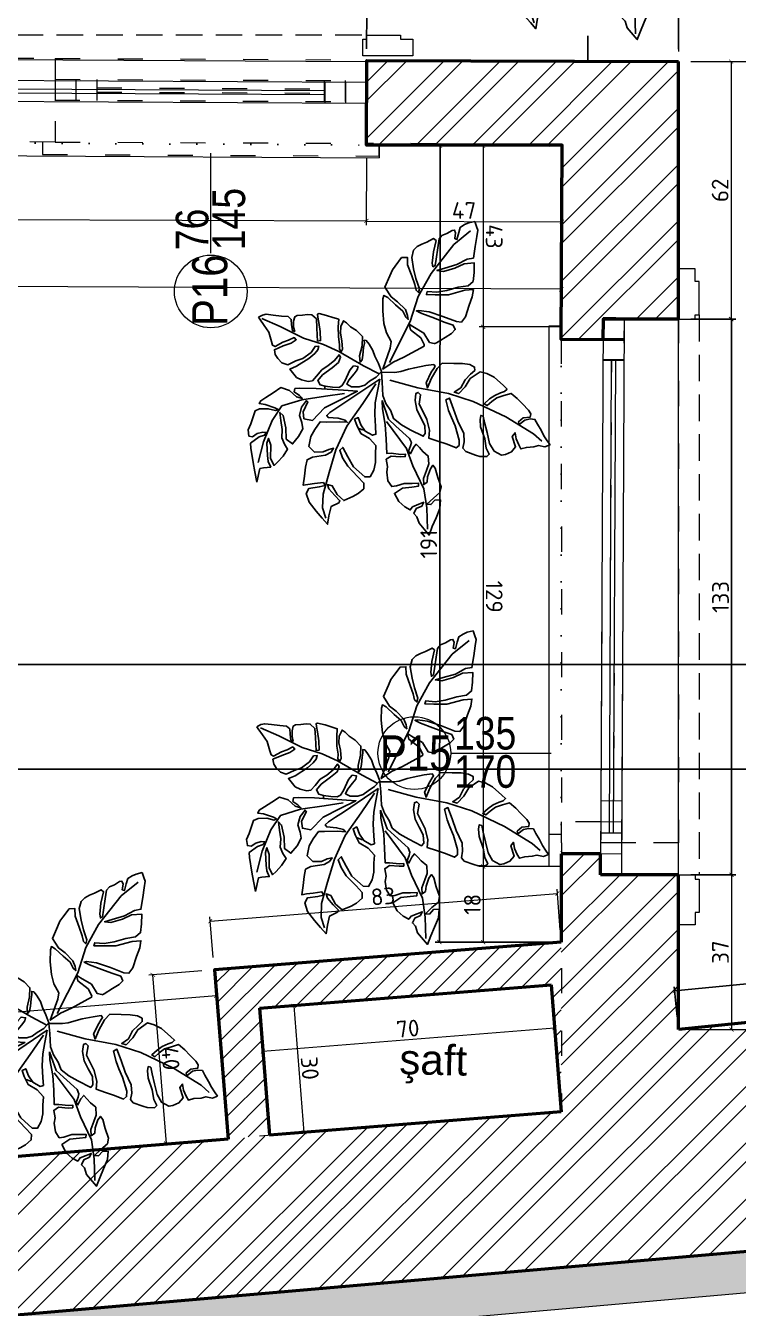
# Model space of a CAD drawing. Header units: inches. Extents: x -3731 to -279, y 59992 to 62726.
# Drawn here: x -2069.1 to -1898.5, y 60556.9 to 60863.8 of the extents above; entities that cross this region are included whole.
import ezdxf

# ---------------------------------------------------------------- set-up
doc = ezdxf.new("R2010")
doc.units = ezdxf.units.IN
for name, pattern in [('ACAD_ISO03W100', [30, 12, -18]), ('DOT', [6.35, 0, -6.35]), ('HIDDEN', [9.525, 6.35, -3.175])]:
    doc.linetypes.add(name, pattern=pattern)
for name, color, linetype, lineweight in [('A-DUVAR 0.50', 40, 'Continuous', 50), ('A-YAZI 0.09', 41, 'Continuous', 9), ('Auto-Olcu', 33, 'Continuous', 15), ('Auto-Silik', 251, 'Continuous', 5), ('Auto-Silik_Cizgiler', 47, 'Continuous', 9), ('Auto-SilikCizgiler', 251, 'Continuous', 9), ('Auto-Tefris', 32, 'Continuous', 9), ('BACAHATCH', 8, 'Continuous', 13), ('IZLER', 62, 'DOT', 25), ('PEN', 151, 'Continuous', 20), ('PENYAZILARI', 84, 'Continuous', 20)]:
    doc.layers.add(name, color=color, linetype=linetype, lineweight=lineweight)
doc.layers.add('S2000-025 Antet', color=7, linetype='Continuous')
doc.layers.add('yesil', color=7, linetype='Continuous', true_color=0x6e7e3e)
doc.styles.add('1-20', font='isocpeur.ttf', dxfattribs={"height": 4})
doc.styles.get("Standard").update_dxf_attribs({"font": 'arial.ttf'})
doc.styles.add('STYLE1', font='technic_.ttf')
doc.dimstyles.new('ölçü 1_20', dxfattribs={"dimtxt": 4, "dimasz": 1, "dimexe": 1, "dimexo": 3, "dimtad": 1, "dimdec": 0, "dimtxsty": '1-20', "dimblk": 'ARCHTICK', "dimcen": 1.5, "dimclrd": 256, "dimclre": 256, "dimclrt": 256, "dimadec": 0, "dimazin": 0, "dimtfac": 1, "dimtdec": 0, "dimtmove": 0, "dimatfit": 3, "dimldrblk": 'ARCHTICK', "dimfxl": 1, "dimlwd": -1, "dimlwe": -1, "dimarcsym": 0})

# ---------------------------------------------------------------- blocks, each defined once
blk = doc.blocks.new('_ARCHTICK')
at = {"color": 0, "linetype": 'ByBlock', "const_width": 0.15}
blk.add_lwpolyline([(-0.5, -0.5), (0.5, 0.5)], dxfattribs=at)
blk = doc.blocks.new('*D91')
at = {"layer": 'Auto-Olcu', "ltscale": 5, "transparency": 16777216}
for p, q in [((-1943.09, 60631.26), (-1942.43, 60622.98)), ((-2012.87, 60625.68), (-2012.21, 60617.4)), ((-2012.29, 60618.39), (-1942.51, 60623.97))]:
    blk.add_line(p, q, dxfattribs=at)
at = {"layer": 'DEFPOINTS', "color": 0, "ltscale": 5, "transparency": 16777216}
for p in [(-1943.33, 60634.25), (-2013.11, 60628.67), (-1942.51, 60623.97)]:
    blk.add_point(p, dxfattribs=at)
at = {"layer": 'Auto-Olcu', "ltscale": 5, "transparency": 16777216}
for p, rotation in [((-1942.51, 60623.97), 4.573148337465376), ((-2012.29, 60618.39), 184.5731483374654)]:
    blk.add_blockref('_ARCHTICK', p, dxfattribs=dict(at, rotation=rotation))
at = {"layer": 'Auto-Olcu', "ltscale": 5, "transparency": 16777216, "insert": (-1977.61, 60623.8), "char_height": 4, "attachment_point": 5, "rotation": 4.5731, "style": '1-20'}
blk.add_mtext('70', dxfattribs=at)
blk = doc.blocks.new('*D92')
at = {"layer": 'Auto-Olcu', "ltscale": 5, "transparency": 16777216}
for p, q in [((-2010.12, 60628.85), (-2003.89, 60629.35)), ((-2004.89, 60629.27), (-2002.46, 60598.96)), ((-2007.69, 60598.54), (-2001.47, 60599.04))]:
    blk.add_line(p, q, dxfattribs=at)
at = {"layer": 'DEFPOINTS', "color": 0, "ltscale": 5, "transparency": 16777216}
for p in [(-2013.11, 60628.61), (-2010.68, 60598.3), (-2002.46, 60598.96)]:
    blk.add_point(p, dxfattribs=at)
at = {"layer": 'Auto-Olcu', "ltscale": 5, "transparency": 16777216}
for p, rotation in [((-2004.89, 60629.27), 94.57314833743936), ((-2002.46, 60598.96), 274.5731483374394)]:
    blk.add_blockref('_ARCHTICK', p, dxfattribs=dict(at, rotation=rotation))
at = {"layer": 'Auto-Olcu', "ltscale": 5, "transparency": 16777216, "insert": (-2001.06, 60614.32), "char_height": 4, "attachment_point": 5, "rotation": 274.5731, "style": '1-20'}
blk.add_mtext('30', dxfattribs=at)
blk = doc.blocks.new('*D105')
at = {"layer": 'Auto-Olcu', "ltscale": 5, "transparency": 16777216}
for p, q in [((-1943.91, 60791.73), (-1960.58, 60791.72)), ((-1959.58, 60791.72), (-1959.56, 60662.59)), ((-1943.88, 60662.6), (-1960.56, 60662.59))]:
    blk.add_line(p, q, dxfattribs=at)
at = {"layer": 'DEFPOINTS', "color": 0, "ltscale": 5, "transparency": 16777216}
for p in [(-1940.91, 60791.73), (-1959.56, 60662.59), (-1940.88, 60662.6)]:
    blk.add_point(p, dxfattribs=at)
at = {"layer": 'Auto-Olcu', "ltscale": 5, "transparency": 16777216}
for p, rotation in [((-1959.58, 60791.72), 90.01061213547183), ((-1959.56, 60662.59), 270.0106121354718)]:
    blk.add_blockref('_ARCHTICK', p, dxfattribs=dict(at, rotation=rotation))
at = {"layer": 'Auto-Olcu', "ltscale": 5, "transparency": 16777216, "insert": (-1956.94, 60727.16), "char_height": 4, "attachment_point": 5, "rotation": 270.0106, "style": '1-20'}
blk.add_mtext('129', dxfattribs=at)
blk = doc.blocks.new('*D113')
at = {"layer": 'Auto-Olcu', "ltscale": 5, "transparency": 16777216}
for p, q in [((-2271.31, 60611.4), (-2023.46, 60631.73)), ((-2020.88, 60600.33), (-2023.54, 60632.73)), ((-2268.73, 60580), (-2271.39, 60612.4))]:
    blk.add_line(p, q, dxfattribs=at)
at = {"layer": 'DEFPOINTS', "color": 0, "ltscale": 5, "transparency": 16777216}
for p in [(-2023.46, 60631.73), (-2020.64, 60597.34), (-2268.49, 60577.01)]:
    blk.add_point(p, dxfattribs=at)
at = {"layer": 'Auto-Olcu', "ltscale": 5, "transparency": 16777216}
for p, rotation in [((-2023.46, 60631.73), 4.689339984174437), ((-2271.31, 60611.4), 184.6893399841744)]:
    blk.add_blockref('_ARCHTICK', p, dxfattribs=dict(at, rotation=rotation))
at = {"layer": 'Auto-Olcu', "ltscale": 5, "transparency": 16777216, "insert": (-2147.6, 60624.18), "char_height": 4, "attachment_point": 5, "rotation": 4.6893, "style": '1-20'}
blk.add_mtext('249', dxfattribs=at)
blk = doc.blocks.new('*D118')
at = {"layer": 'Auto-Olcu', "ltscale": 5, "transparency": 16777216}
for p, q in [((-2234.5, 60833.09), (-2234.56, 60816.95)), ((-1987.5, 60832.23), (-1987.56, 60816.08)), ((-2234.55, 60817.95), (-1987.55, 60817.08))]:
    blk.add_line(p, q, dxfattribs=at)
at = {"layer": 'DEFPOINTS', "color": 0, "ltscale": 5, "transparency": 16777216}
for p in [(-2234.49, 60836.09), (-1987.49, 60835.23), (-1987.55, 60817.08)]:
    blk.add_point(p, dxfattribs=at)
at = {"layer": 'Auto-Olcu', "ltscale": 5, "transparency": 16777216}
for p, rotation in [((-2234.55, 60817.95), 179.7986622993263), ((-1987.55, 60817.08), 359.7986622993263)]:
    blk.add_blockref('_ARCHTICK', p, dxfattribs=dict(at, rotation=rotation))
at = {"layer": 'Auto-Olcu', "ltscale": 5, "transparency": 16777216, "insert": (-2111.04, 60820.14), "char_height": 4, "attachment_point": 5, "rotation": 359.7987, "style": '1-20'}
blk.add_mtext('247', dxfattribs=at)
blk = doc.blocks.new('*D119')
at = {"layer": 'Auto-Olcu', "ltscale": 5, "transparency": 16777216}
for p, q in [((-1987.5, 60832.23), (-1987.58, 60816.06)), ((-1940.71, 60832.01), (-1940.78, 60815.85)), ((-1987.57, 60817.06), (-1940.78, 60816.85))]:
    blk.add_line(p, q, dxfattribs=at)
at = {"layer": 'DEFPOINTS', "color": 0, "ltscale": 5, "transparency": 16777216}
for p in [(-1987.49, 60835.23), (-1940.7, 60835.01), (-1940.78, 60816.85)]:
    blk.add_point(p, dxfattribs=at)
at = {"layer": 'Auto-Olcu', "ltscale": 5, "transparency": 16777216}
for p, rotation in [((-1987.57, 60817.06), 179.7386663703696), ((-1940.78, 60816.85), 359.7386663703696)]:
    blk.add_blockref('_ARCHTICK', p, dxfattribs=dict(at, rotation=rotation))
at = {"layer": 'Auto-Olcu', "ltscale": 5, "transparency": 16777216, "insert": (-1964.16, 60819.58), "char_height": 4, "attachment_point": 5, "rotation": 359.7387, "style": '1-20'}
blk.add_mtext('47', dxfattribs=at)
blk = doc.blocks.new('*D120')
at = {"layer": 'Auto-Olcu', "ltscale": 5, "transparency": 16777216}
for p, q in [((-2268.51, 60833.73), (-2268.67, 60801.44)), ((-1940.71, 60832.01), (-1940.88, 60799.72)), ((-1940.88, 60800.72), (-2268.67, 60802.44))]:
    blk.add_line(p, q, dxfattribs=at)
at = {"layer": 'DEFPOINTS', "color": 0, "ltscale": 5, "transparency": 16777216}
for p in [(-2268.49, 60836.73), (-1940.7, 60835.01), (-2268.67, 60802.44)]:
    blk.add_point(p, dxfattribs=at)
at = {"layer": 'Auto-Olcu', "ltscale": 5, "transparency": 16777216}
for p, rotation in [((-2268.67, 60802.44), 179.6992426088686), ((-1940.88, 60800.72), 359.6992426088686)]:
    blk.add_blockref('_ARCHTICK', p, dxfattribs=dict(at, rotation=rotation))
at = {"layer": 'Auto-Olcu', "ltscale": 5, "transparency": 16777216, "insert": (-2104.76, 60804.2), "char_height": 4, "attachment_point": 5, "rotation": 359.6992, "style": '1-20'}
blk.add_mtext('328', dxfattribs=at)
blk = doc.blocks.new('*D121')
at = {"layer": 'Auto-Olcu', "ltscale": 5, "transparency": 16777216}
for p, q in [((-1943.7, 60835.01), (-1960.59, 60835.01)), ((-1959.59, 60835.01), (-1959.58, 60791.72)), ((-1943.69, 60791.73), (-1960.58, 60791.72))]:
    blk.add_line(p, q, dxfattribs=at)
at = {"layer": 'DEFPOINTS', "color": 0, "ltscale": 5, "transparency": 16777216}
for p in [(-1940.7, 60835.01), (-1959.58, 60791.72), (-1940.69, 60791.73)]:
    blk.add_point(p, dxfattribs=at)
at = {"layer": 'Auto-Olcu', "ltscale": 5, "transparency": 16777216}
for p, rotation in [((-1959.59, 60835.01), 90.01061213861709), ((-1959.58, 60791.72), 270.0106121386171)]:
    blk.add_blockref('_ARCHTICK', p, dxfattribs=dict(at, rotation=rotation))
at = {"layer": 'Auto-Olcu', "ltscale": 5, "transparency": 16777216, "insert": (-1956.96, 60813.37), "char_height": 4, "attachment_point": 5, "rotation": 270.0106, "style": '1-20'}
blk.add_mtext('43', dxfattribs=at)
blk = doc.blocks.new('*D122')
at = {"layer": 'Auto-Olcu', "ltscale": 5, "transparency": 16777216}
for p, q in [((-1943.88, 60662.6), (-1960.56, 60662.6)), ((-1959.56, 60662.6), (-1959.56, 60644.48)), ((-1943.88, 60644.48), (-1960.56, 60644.48))]:
    blk.add_line(p, q, dxfattribs=at)
at = {"layer": 'DEFPOINTS', "color": 0, "ltscale": 5, "transparency": 16777216}
for p in [(-1940.88, 60662.6), (-1959.56, 60644.48), (-1940.88, 60644.48)]:
    blk.add_point(p, dxfattribs=at)
at = {"layer": 'Auto-Olcu', "ltscale": 5, "transparency": 16777216}
for p, rotation in [((-1959.56, 60662.6), 90), ((-1959.56, 60644.48), 270)]:
    blk.add_blockref('_ARCHTICK', p, dxfattribs=dict(at, rotation=rotation))
at = {"layer": 'Auto-Olcu', "ltscale": 5, "transparency": 16777216, "insert": (-1962.18, 60653.54), "char_height": 4, "attachment_point": 5, "rotation": 90, "style": '1-20'}
blk.add_mtext('18', dxfattribs=at)
blk = doc.blocks.new('*D130')
at = {"layer": 'Auto-Olcu', "ltscale": 5, "transparency": 16777216}
for p, q in [((-1987.39, 60858.44), (-1987.36, 60867.79)), ((-1912.88, 60858.21), (-1912.85, 60867.56)), ((-1987.36, 60866.79), (-1912.85, 60866.56))]:
    blk.add_line(p, q, dxfattribs=at)
at = {"layer": 'DEFPOINTS', "color": 0, "ltscale": 5, "transparency": 16777216}
for p in [(-1912.85, 60866.56), (-1987.4, 60855.44), (-1912.89, 60855.21)]:
    blk.add_point(p, dxfattribs=at)
at = {"layer": 'Auto-Olcu', "ltscale": 5, "transparency": 16777216}
for p, rotation in [((-1987.36, 60866.79), 179.8237227244354), ((-1912.85, 60866.56), 359.8237227244354)]:
    blk.add_blockref('_ARCHTICK', p, dxfattribs=dict(at, rotation=rotation))
at = {"layer": 'Auto-Olcu', "ltscale": 5, "transparency": 16777216, "insert": (-1950.1, 60869.3), "char_height": 4, "attachment_point": 5, "rotation": 359.8237, "style": '1-20'}
blk.add_mtext('75', dxfattribs=at)
blk = doc.blocks.new('*D132')
at = {"layer": 'Auto-Olcu', "ltscale": 5, "transparency": 16777216}
for p, q in [((-1909.88, 60855.21), (-1899.27, 60855.21)), ((-1900.27, 60855.21), (-1900.27, 60793.6)), ((-1909.88, 60793.6), (-1899.27, 60793.6))]:
    blk.add_line(p, q, dxfattribs=at)
at = {"layer": 'DEFPOINTS', "color": 0, "ltscale": 5, "transparency": 16777216}
for p in [(-1912.88, 60855.21), (-1912.88, 60793.6), (-1900.27, 60793.6)]:
    blk.add_point(p, dxfattribs=at)
at = {"layer": 'Auto-Olcu', "ltscale": 5, "transparency": 16777216}
for p, rotation in [((-1900.27, 60855.21), 90), ((-1900.27, 60793.6), 270)]:
    blk.add_blockref('_ARCHTICK', p, dxfattribs=dict(at, rotation=rotation))
at = {"layer": 'Auto-Olcu', "ltscale": 5, "transparency": 16777216, "insert": (-1902.89, 60824.41), "char_height": 4, "attachment_point": 5, "rotation": 90, "style": '1-20'}
blk.add_mtext('62', dxfattribs=at)
blk = doc.blocks.new('*D133')
at = {"layer": 'Auto-Olcu', "ltscale": 5, "transparency": 16777216}
for p, q in [((-1909.88, 60660.6), (-1899.17, 60660.6)), ((-1900.17, 60660.6), (-1900.17, 60623.6)), ((-1909.88, 60623.6), (-1899.17, 60623.6))]:
    blk.add_line(p, q, dxfattribs=at)
at = {"layer": 'DEFPOINTS', "color": 0, "ltscale": 5, "transparency": 16777216}
for p in [(-1912.88, 60660.6), (-1912.88, 60623.6), (-1900.17, 60623.6)]:
    blk.add_point(p, dxfattribs=at)
at = {"layer": 'Auto-Olcu', "ltscale": 5, "transparency": 16777216}
for p, rotation in [((-1900.17, 60660.6), 90), ((-1900.17, 60623.6), 270)]:
    blk.add_blockref('_ARCHTICK', p, dxfattribs=dict(at, rotation=rotation))
at = {"layer": 'Auto-Olcu', "ltscale": 5, "transparency": 16777216, "insert": (-1902.79, 60642.1), "char_height": 4, "attachment_point": 5, "rotation": 90, "style": '1-20'}
blk.add_mtext('37', dxfattribs=at)
blk = doc.blocks.new('*D134')
at = {"layer": 'Auto-Olcu', "ltscale": 5, "transparency": 16777216}
for p, q in [((-1909.88, 60855.21), (-1884.37, 60855.21)), ((-1885.37, 60855.21), (-1885.37, 60623.6)), ((-1909.88, 60623.6), (-1884.37, 60623.6))]:
    blk.add_line(p, q, dxfattribs=at)
at = {"layer": 'DEFPOINTS', "color": 0, "ltscale": 5, "transparency": 16777216}
for p in [(-1912.88, 60855.21), (-1912.88, 60623.6), (-1885.37, 60623.6)]:
    blk.add_point(p, dxfattribs=at)
at = {"layer": 'Auto-Olcu', "ltscale": 5, "transparency": 16777216}
for p, rotation in [((-1885.37, 60855.21), 90), ((-1885.37, 60623.6), 270)]:
    blk.add_blockref('_ARCHTICK', p, dxfattribs=dict(at, rotation=rotation))
at = {"layer": 'Auto-Olcu', "ltscale": 5, "transparency": 16777216, "insert": (-1888, 60739.4), "char_height": 4, "attachment_point": 5, "rotation": 90, "style": '1-20'}
blk.add_mtext('232', dxfattribs=at)
blk = doc.blocks.new('*D282')
at = {"layer": 'Auto-Olcu', "ltscale": 5, "transparency": 16777216}
for p, q in [((-2026.87, 60637.6), (-2039.61, 60636.58)), ((-2035.39, 60596.32), (-2038.61, 60636.66)), ((-2023.64, 60597.26), (-2036.38, 60596.24))]:
    blk.add_line(p, q, dxfattribs=at)
at = {"layer": 'DEFPOINTS', "color": 0, "ltscale": 5, "transparency": 16777216}
for p in [(-2038.61, 60636.66), (-2023.88, 60637.84), (-2020.65, 60597.5)]:
    blk.add_point(p, dxfattribs=at)
at = {"layer": 'Auto-Olcu', "ltscale": 5, "transparency": 16777216}
for p, rotation in [((-2038.61, 60636.66), 94.5731483373699), ((-2035.39, 60596.32), 274.5731483373699)]:
    blk.add_blockref('_ARCHTICK', p, dxfattribs=dict(at, rotation=rotation))
at = {"layer": 'Auto-Olcu', "ltscale": 5, "transparency": 16777216, "insert": (-2034.38, 60616.7), "char_height": 4, "attachment_point": 5, "rotation": 274.5731, "style": '1-20'}
blk.add_mtext('40', dxfattribs=at)
blk = doc.blocks.new('*D283')
at = {"layer": 'Auto-Olcu', "ltscale": 5, "transparency": 16777216}
for p, q in [((-2024.87, 60649.51), (-1941.82, 60656.16)), ((-1941.12, 60647.47), (-1941.9, 60657.15)), ((-2024.18, 60640.83), (-2024.95, 60650.51))]:
    blk.add_line(p, q, dxfattribs=at)
at = {"layer": 'DEFPOINTS', "color": 0, "ltscale": 5, "transparency": 16777216}
for p in [(-1941.82, 60656.16), (-1940.88, 60644.48), (-2023.94, 60637.84)]:
    blk.add_point(p, dxfattribs=at)
at = {"layer": 'Auto-Olcu', "ltscale": 5, "transparency": 16777216}
for p, rotation in [((-1941.82, 60656.16), 4.573148337432617), ((-2024.87, 60649.51), 184.5731483374326)]:
    blk.add_blockref('_ARCHTICK', p, dxfattribs=dict(at, rotation=rotation))
at = {"layer": 'Auto-Olcu', "ltscale": 5, "transparency": 16777216, "insert": (-1983.55, 60655.45), "char_height": 4, "attachment_point": 5, "rotation": 4.5731, "style": '1-20'}
blk.add_mtext('83', dxfattribs=at)
blk = doc.blocks.new('*D296')
at = {"layer": 'Auto-Olcu', "ltscale": 5, "transparency": 16777216}
for p, q in [((-1909.88, 60855.21), (-1899.27, 60855.21)), ((-1900.27, 60855.21), (-1900.27, 60793.6)), ((-1909.88, 60793.6), (-1899.27, 60793.6))]:
    blk.add_line(p, q, dxfattribs=at)
at = {"layer": 'DEFPOINTS', "color": 0, "ltscale": 5, "transparency": 16777216}
for p in [(-1912.88, 60855.21), (-1912.88, 60793.6), (-1900.27, 60793.6)]:
    blk.add_point(p, dxfattribs=at)
at = {"layer": 'Auto-Olcu', "ltscale": 5, "transparency": 16777216}
for p, rotation in [((-1900.27, 60855.21), 90), ((-1900.27, 60793.6), 270)]:
    blk.add_blockref('_ARCHTICK', p, dxfattribs=dict(at, rotation=rotation))
at = {"layer": 'Auto-Olcu', "ltscale": 5, "transparency": 16777216, "insert": (-1902.89, 60824.41), "char_height": 4, "attachment_point": 5, "rotation": 90, "style": '1-20'}
blk.add_mtext('62', dxfattribs=at)
blk = doc.blocks.new('*D297')
at = {"layer": 'Auto-Olcu', "ltscale": 5, "transparency": 16777216}
for p, q in [((-1909.88, 60660.6), (-1899.17, 60660.6)), ((-1900.17, 60660.6), (-1900.17, 60623.6)), ((-1909.88, 60623.6), (-1899.17, 60623.6))]:
    blk.add_line(p, q, dxfattribs=at)
at = {"layer": 'DEFPOINTS', "color": 0, "ltscale": 5, "transparency": 16777216}
for p in [(-1912.88, 60660.6), (-1912.88, 60623.6), (-1900.17, 60623.6)]:
    blk.add_point(p, dxfattribs=at)
at = {"layer": 'Auto-Olcu', "ltscale": 5, "transparency": 16777216}
for p, rotation in [((-1900.17, 60660.6), 90), ((-1900.17, 60623.6), 270)]:
    blk.add_blockref('_ARCHTICK', p, dxfattribs=dict(at, rotation=rotation))
at = {"layer": 'Auto-Olcu', "ltscale": 5, "transparency": 16777216, "insert": (-1902.79, 60642.1), "char_height": 4, "attachment_point": 5, "rotation": 90, "style": '1-20'}
blk.add_mtext('37', dxfattribs=at)
blk = doc.blocks.new('A$C2F3B726D')
for p, q in [((-0.232, 0.0729), (-0.2705, 0.0833)), ((-0.1826, 0.0571), (-0.232, 0.0729)), ((-0.1414, 0.0503), (-0.1826, 0.0571)), ((-0.1088, 0.0413), (-0.1414, 0.0503)), ((-0.0559, 0.0204), (-0.1088, 0.0413)), ((-0.0228, 0.0091), (-0.0559, 0.0204))]:
    blk.add_line(p, q)
for points in [[(0.1199, 0.3383), (0.1084, 0.3337), (0.1007, 0.3291), (0.0931, 0.3223), (0.0915, 0.3115), (0.09, 0.2977), (0.0854, 0.2985), (0.0854, 0.31), (0.0823, 0.3154), (0.0777, 0.3138), (0.0685, 0.3062), (0.0593, 0.3008), (0.0547, 0.2931), (0.0547, 0.2755), (0.0547, 0.2526), (0.0547, 0.2395), (0.0509, 0.2365), (0.0486, 0.2434), (0.0474, 0.2659), (0.0492, 0.2891), (0.0438, 0.2922), (0.0318, 0.2832), (0.0226, 0.2778), (0.0141, 0.2717), (0.008, 0.2633), (0.0065, 0.2487), (0.0134, 0.2265), (0.021, 0.2081), (0.031, 0.189), (0.0302, 0.1813), (0.0249, 0.1851), (0.0203, 0.1959), (0.0118, 0.212), (0.0003, 0.2326), (-0.0021, 0.2473), (-0.0136, 0.245), (-0.0234, 0.2265), (-0.028, 0.218), (-0.0311, 0.2058), (-0.0376, 0.1817), (-0.0224, 0.1647), (-0.0081, 0.1568), (0.0095, 0.1438), (0.0157, 0.1331), (0.018, 0.1254), (0.0126, 0.1292), (0.0049, 0.14), (-0.0112, 0.1499), (-0.0288, 0.1622), (-0.0372, 0.1652), (-0.038, 0.1583), (-0.0349, 0.1346), (-0.0288, 0.1101), (-0.0211, 0.0925), (-0.0089, 0.0764), (-0.0089, 0.0634), (-0.0173, 0.0197), (0.0011, 0.0365), (0.021, 0.0496), (0.0572, 0.0773), (0.0572, 0.0804), (0.0484, 0.0929), (0.0256, 0.1055), (0.021, 0.1162), (0.0295, 0.1124), (0.053, 0.1029), (0.0672, 0.0865), (0.0764, 0.0857), (0.0775, 0.0854), (0.0808, 0.0879), (0.0961, 0.1009), (0.1076, 0.1108), (0.1138, 0.1193), (0.1084, 0.1277), (0.09, 0.1308), (0.0693, 0.1354), (0.0433, 0.1407), (0.0318, 0.1446), (0.0364, 0.1461), (0.057, 0.1468), (0.0854, 0.1415), (0.1138, 0.1354), (0.1237, 0.1361), (0.1299, 0.1476), (0.1337, 0.1714), (0.1375, 0.189), (0.1375, 0.2035), (0.1207, 0.1997), (0.09, 0.1859), (0.0639, 0.1821), (0.0463, 0.1798), (0.0471, 0.1859), (0.0662, 0.1874), (0.0854, 0.1936), (0.1069, 0.2035), (0.126, 0.2097), (0.1345, 0.2196), (0.1337, 0.2372), (0.1314, 0.2564), (0.1115, 0.2518), (0.0946, 0.2403), (0.0731, 0.2303), (0.0601, 0.2303), (0.0747, 0.2372), (0.0977, 0.248), (0.1161, 0.2617), (0.1283, 0.2656), (0.1283, 0.2893), (0.1283, 0.3092), (0.1283, 0.3223), (0.1245, 0.3291)], [(-0.278, 0.0845), (-0.2706, 0.09), (-0.2634, 0.0928), (-0.2496, 0.0933), (-0.233, 0.0938), (-0.2197, 0.0947), (-0.2126, 0.09), (-0.2102, 0.08), (-0.2069, 0.0681), (-0.2021, 0.0672), (-0.2055, 0.0757), (-0.2074, 0.0871), (-0.2064, 0.0966), (-0.2021, 0.0995), (-0.1917, 0.1018), (-0.1817, 0.1047), (-0.1736, 0.1056), (-0.1632, 0.0985), (-0.1594, 0.0814), (-0.1565, 0.0672), (-0.1542, 0.0553), (-0.1485, 0.0572), (-0.1518, 0.0752), (-0.157, 0.0923), (-0.1608, 0.1028), (-0.1622, 0.1085), (-0.1594, 0.1099), (-0.1442, 0.1085), (-0.1314, 0.1066), (-0.119, 0.1047), (-0.1176, 0.0895), (-0.1143, 0.0705), (-0.1095, 0.0548), (-0.1086, 0.0458), (-0.1043, 0.0415), (-0.1024, 0.0472), (-0.1062, 0.0634), (-0.1114, 0.0776), (-0.1128, 0.0909), (-0.109, 0.1033), (-0.1024, 0.0999), (-0.0934, 0.0933), (-0.0805, 0.0876), (-0.0672, 0.0776), (-0.0649, 0.0596), (-0.0668, 0.0387), (-0.0639, 0.0263), (-0.0606, 0.0316), (-0.0606, 0.0415), (-0.0615, 0.0563), (-0.0611, 0.0643), (-0.0625, 0.071), (-0.0582, 0.071), (-0.0516, 0.0648), (-0.0421, 0.0534), (-0.0364, 0.0425), (-0.0273, 0.0292), (-0.0193, 0.0145), (-0.0278, 0.0017), (-0.0397, -0.0083), (-0.0478, -0.0173), (-0.0582, -0.0221), (-0.0734, -0.0244), (-0.0834, -0.0211), (-0.0805, -0.0121), (-0.0725, 0.0017), (-0.0672, 0.0107), (-0.0668, 0.0173), (-0.0758, 0.0173), (-0.0815, 0.0078), (-0.0881, -0.0154), (-0.0929, -0.0254), (-0.0986, -0.0297), (-0.1109, -0.0311), (-0.1257, -0.0311), (-0.1356, -0.0301), (-0.1418, -0.0221), (-0.1342, -0.0097), (-0.1176, 0.0069), (-0.1062, 0.0197), (-0.1038, 0.0306), (-0.1076, 0.0349), (-0.1147, 0.0221), (-0.1257, 0.0102), (-0.1371, -0.0002), (-0.1456, -0.014), (-0.1523, -0.0244), (-0.1603, -0.0268), (-0.1741, -0.0259), (-0.1846, -0.0225), (-0.2002, -0.0083), (-0.1879, -0.0007), (-0.166, 0.0183), (-0.1561, 0.0301), (-0.1513, 0.0382), (-0.1504, 0.0458), (-0.1575, 0.0439), (-0.1637, 0.0311), (-0.1779, 0.0169), (-0.1912, 0.0097), (-0.2059, -0.0002), (-0.2178, 0.0021), (-0.2273, 0.0093), (-0.2335, 0.0159), (-0.2365, 0.0253), (-0.2202, 0.0354), (-0.2055, 0.0434), (-0.1964, 0.0515), (-0.2012, 0.0553), (-0.2116, 0.0482), (-0.2221, 0.0425), (-0.2363, 0.0316), (-0.2416, 0.0335), (-0.2449, 0.0406), (-0.253, 0.0586), (-0.2644, 0.07), (-0.2748, 0.0809)], [(0.3353, -0.0796), (0.3283, -0.0721), (0.3205, -0.0637), (0.3133, -0.0533), (0.3042, -0.0422), (0.2977, -0.0338), (0.288, -0.0344), (0.2782, -0.0383), (0.2685, -0.0487), (0.2665, -0.0435), (0.2743, -0.0344), (0.288, -0.0305), (0.288, -0.024), (0.2821, -0.0175), (0.2685, -0.0071), (0.2568, 0.0019), (0.2431, 0.0104), (0.2295, 0.0039), (0.2165, -0.0026), (0.2074, -0.0117), (0.1996, -0.0208), (0.1931, -0.0182), (0.2022, -0.0071), (0.2113, 0.0013), (0.2223, 0.0084), (0.2295, 0.0123), (0.234, 0.0175), (0.2256, 0.0234), (0.2048, 0.037), (0.1892, 0.0422), (0.1755, 0.0435), (0.158, 0.0273), (0.1508, 0.0097), (0.1398, -0.0058), (0.1307, -0.0045), (0.1424, 0.0065), (0.1482, 0.0234), (0.1573, 0.0357), (0.1645, 0.0448), (0.1632, 0.0513), (0.1534, 0.0546), (0.1385, 0.0546), (0.1209, 0.052), (0.0982, 0.0494), (0.0897, 0.037), (0.0813, 0.0149), (0.0767, -0.0039), (0.0722, 0.0058), (0.0793, 0.0279), (0.0832, 0.0364), (0.0852, 0.0409), (0.0819, 0.0442), (0.0663, 0.0396), (0.0455, 0.0318), (0.0338, 0.0273), (0.0189, 0.0201), (0.0078, 0.0169), (-0.0189, 0.013), (-0.0143, -0.0065), (-0.0091, -0.0325), (-0.0007, -0.0474), (0.0111, -0.0604), (0.0189, -0.0747), (0.0364, -0.0845), (0.0553, -0.0916), (0.0826, -0.1007), (0.0858, -0.0948), (0.0826, -0.0786), (0.0722, -0.065), (0.0618, -0.05), (0.0559, -0.0325), (0.0553, -0.0182), (0.0598, -0.0156), (0.065, -0.0195), (0.065, -0.0383), (0.0767, -0.0552), (0.0845, -0.0663), (0.093, -0.087), (0.0943, -0.1026), (0.1131, -0.1059), (0.132, -0.1091), (0.1508, -0.1137), (0.156, -0.1078), (0.1547, -0.0974), (0.1424, -0.0708), (0.1326, -0.0552), (0.1248, -0.0422), (0.1164, -0.0221), (0.1229, -0.0175), (0.1346, -0.0383), (0.1463, -0.0604), (0.1619, -0.0832), (0.1651, -0.0994), (0.1645, -0.1124), (0.171, -0.1182), (0.1911, -0.1221), (0.2002, -0.1234), (0.2145, -0.1215), (0.2184, -0.1163), (0.2106, -0.1052), (0.2048, -0.087), (0.1931, -0.065), (0.1898, -0.0507), (0.1898, -0.0422), (0.195, -0.0429), (0.1996, -0.0552), (0.2074, -0.0741), (0.2158, -0.0948), (0.2269, -0.1085), (0.2425, -0.1143), (0.2503, -0.1117), (0.2613, -0.1046), (0.2678, -0.0935), (0.2581, -0.0741), (0.2626, -0.0663), (0.2665, -0.078), (0.2737, -0.089), (0.2789, -0.0961), (0.2893, -0.0916), (0.3036, -0.0883), (0.3127, -0.0845), (0.3257, -0.0851)], [(-0.2315, -0.2411), (-0.2385, -0.2214), (-0.2445, -0.2035), (-0.2534, -0.1758), (-0.2557, -0.1661), (-0.2407, -0.1512), (-0.2303, -0.146), (-0.228, -0.14), (-0.2347, -0.1407), (-0.2452, -0.1452), (-0.2534, -0.1527), (-0.2609, -0.1527), (-0.2646, -0.1407), (-0.2609, -0.128), (-0.2564, -0.1012), (-0.2482, -0.0959), (-0.231, -0.0929), (-0.2161, -0.0944), (-0.2116, -0.0914), (-0.2183, -0.0892), (-0.2385, -0.0855), (-0.2504, -0.0855), (-0.2482, -0.0795), (-0.2392, -0.0713), (-0.2258, -0.0601), (-0.2123, -0.0474), (-0.1944, -0.0504), (-0.1787, -0.0608), (-0.1667, -0.0623), (-0.1735, -0.0571), (-0.1847, -0.0519), (-0.1847, -0.0451), (-0.175, -0.0429), (-0.1428, -0.0384), (-0.0883, -0.0339), (-0.0606, -0.0317), (-0.089, -0.0519), (-0.1204, -0.0743), (-0.1406, -0.1026), (-0.1578, -0.1019), (-0.1615, -0.0885), (-0.1548, -0.0675), (-0.1578, -0.0653), (-0.166, -0.0795), (-0.1675, -0.0967), (-0.1608, -0.1101), (-0.157, -0.1221), (-0.163, -0.1385), (-0.1727, -0.1549), (-0.1869, -0.1474), (-0.1907, -0.125), (-0.1996, -0.1019), (-0.2071, -0.0967), (-0.2026, -0.1124), (-0.1974, -0.1295), (-0.1959, -0.146), (-0.1884, -0.1579), (-0.1809, -0.1669), (-0.1877, -0.1818), (-0.1966, -0.1952), (-0.2026, -0.2027), (-0.2116, -0.19), (-0.2153, -0.1639), (-0.222, -0.1512), (-0.2235, -0.1609), (-0.2183, -0.1855), (-0.2153, -0.1967), (-0.2086, -0.2072), (-0.2228, -0.2109), (-0.2295, -0.2132)], [(-0.0091, -0.0427), (0.0093, -0.0776), (0.0258, -0.0886), (0.0565, -0.1088), (0.0614, -0.1167), (0.0608, -0.1235), (0.0583, -0.1345), (0.0626, -0.1388), (0.0669, -0.1259), (0.0712, -0.1186), (0.0785, -0.1241), (0.0865, -0.1308), (0.0987, -0.1382), (0.1018, -0.1535), (0.0993, -0.1669), (0.0957, -0.1835), (0.0981, -0.1957), (0.1042, -0.1896), (0.1036, -0.1792), (0.1067, -0.1626), (0.1104, -0.1547), (0.1159, -0.1602), (0.1238, -0.1773), (0.133, -0.1951), (0.1324, -0.2067), (0.1214, -0.2196), (0.1104, -0.2336), (0.1183, -0.233), (0.1251, -0.2232), (0.1361, -0.2208), (0.1373, -0.2379), (0.1324, -0.2575), (0.1275, -0.2759), (0.1238, -0.2936), (0.1006, -0.2734), (0.0944, -0.2612), (0.0877, -0.2557), (0.0908, -0.2453), (0.1012, -0.2385), (0.1036, -0.2306), (0.0944, -0.2361), (0.0828, -0.2428), (0.0791, -0.2496), (0.0675, -0.2453), (0.054, -0.2367), (0.043, -0.222), (0.0571, -0.2092), (0.0755, -0.2043), (0.0883, -0.2006), (0.0877, -0.1945), (0.0748, -0.1969), (0.0595, -0.1994), (0.0448, -0.2067), (0.0356, -0.2092), (0.0265, -0.1988), (0.0216, -0.1822), (0.0216, -0.1712), (0.0167, -0.1571), (0.0252, -0.1492), (0.0442, -0.148), (0.0534, -0.1461), (0.0528, -0.1412), (0.0442, -0.1431), (0.0246, -0.1437), (0.016, -0.1455), (0.0105, -0.1174), (0.0044, -0.0886), (-0.006, -0.0586)]]:
    blk.add_lwpolyline(points, close=True)
for points in [[(-0.0058, 0.035), (0.0226, 0.1216), (0.031, 0.1737), (0.0494, 0.2227), (0.0854, 0.2863), (0.1145, 0.3184)], [(0, 0), (0.0572, -0.0065), (0.1196, -0.0084), (0.171, -0.0169), (0.2399, -0.0377), (0.2997, -0.063), (0.3179, -0.0747)], [(-0.0203, -0.0011), (-0.021, -0.0257), (-0.0218, -0.0489), (-0.0195, -0.072), (-0.0143, -0.0959), (-0.0113, -0.1109), (-0.0173, -0.1138), (-0.033, -0.1079), (-0.0435, -0.0967), (-0.0509, -0.0832), (-0.0576, -0.0877), (-0.0517, -0.0989), (-0.0412, -0.1138), (-0.0225, -0.1213), (-0.0076, -0.1333), (-0.0061, -0.1497), (-0.0038, -0.1669), (-0.0046, -0.1825), (-0.0098, -0.1967), (-0.0203, -0.1982), (-0.0457, -0.1818), (-0.0599, -0.1639), (-0.0726, -0.1467), (-0.0778, -0.1534), (-0.0696, -0.1676), (-0.0569, -0.1825), (-0.0345, -0.1997), (-0.0203, -0.2109), (-0.0188, -0.2221), (-0.0285, -0.2333), (-0.0382, -0.2408), (-0.0547, -0.2512), (-0.0696, -0.2415), (-0.0816, -0.2259), (-0.0913, -0.2244), (-0.0875, -0.2326), (-0.0741, -0.2438), (-0.0621, -0.2527), (-0.0636, -0.2572), (-0.0778, -0.2669), (-0.0793, -0.2856), (-0.0793, -0.3028), (-0.092, -0.2923), (-0.1062, -0.2804), (-0.1227, -0.2647), (-0.1309, -0.2483), (-0.1271, -0.2378), (-0.107, -0.2318), (-0.0958, -0.2273), (-0.1002, -0.2214), (-0.1174, -0.2266), (-0.1301, -0.2303), (-0.1391, -0.2333), (-0.1391, -0.2147), (-0.1398, -0.1967), (-0.1391, -0.1818), (-0.1294, -0.1751), (-0.104, -0.1669), (-0.0943, -0.1594), (-0.0905, -0.1512), (-0.0995, -0.1549), (-0.11, -0.1616), (-0.1271, -0.1646), (-0.1398, -0.1549), (-0.1391, -0.1348), (-0.1331, -0.1198), (-0.1249, -0.1034), (-0.1129, -0.1019), (-0.0875, -0.0974), (-0.0711, -0.0959), (-0.0763, -0.0922), (-0.0905, -0.0907), (-0.11, -0.0922), (-0.1137, -0.0885), (-0.1085, -0.0817), (-0.0958, -0.0705), (-0.0816, -0.0578), (-0.0203, -0.0011)], [(-0.0263, -0.0115), (-0.0464, -0.0541), (-0.0711, -0.1034), (-0.0853, -0.1534), (-0.092, -0.2005), (-0.0973, -0.2445), (-0.0943, -0.2722), (-0.0845, -0.2916)], [(-0.0853, -0.0399), (-0.1219, -0.0511), (-0.1675, -0.0653), (-0.2049, -0.0832), (-0.2198, -0.1146), (-0.2303, -0.1594), (-0.2347, -0.202)], [(0.0062, -0.0825), (0.0534, -0.1296), (0.0712, -0.162), (0.0999, -0.2037), (0.111, -0.2404), (0.1189, -0.2826)]]:
    blk.add_lwpolyline(points)
for radius, start, end in [(0.1515, 66.8462, 69.1635), (0.1105, 197.9998, 201.2591), (0.1515, 207.3985, 208.1983), (0.1105, 239.4978, 242.4297), (0.1105, 256.133, 263.4421)]:
    blk.add_arc((-0.0215, 0.0031), radius, start, end)

msp = doc.modelspace()

# ---------------------------------------------------------------- hatches: boundary and pattern name
at = {"layer": 'Auto-Silik_Cizgiler'}
h = msp.add_hatch(dxfattribs=at)
h.set_pattern_fill('ANSI32', color=256)
h.set_pattern_definition([(45, (18229.863, 50678.464), (-6.735192, 6.735192), []), (45, (18234.353, 50678.464), (-6.735192, 6.735192), [])])
h.paths.add_polyline_path([(-1987.49, 60855.26), (-1987.6, 60835.23), (-1940.7, 60835.23), (-1940.91, 60788.73), (-1930.91, 60788.68), (-1930.91, 60793.6), (-1912.88, 60793.6), (-1912.88, 60855.21)])
h = msp.add_hatch(dxfattribs=at)
h.set_pattern_fill('ANSI32', color=256)
h.set_pattern_definition([(45, (30432.413, 976.715), (-6.7351921, 6.7351921), []), (45, (30436.903, 976.715), (-6.7351921, 6.7351921), [])])
h.paths.add_polyline_path([(-1478.81, 60632.87), (-1483.36, 60629.68), (-1423.46, 60632.98), (-1477.41, 60630.43)], flags=16)
h.paths.add_polyline_path([(-2352.88, 60569.63), (-2350.05, 60540.95), (-2290.27, 60546.18), (-2293.11, 60574.86)], flags=16)
h.paths.add_polyline_path([(-1318.03, 60621.11), (-1318.03, 60691.09), (-1344.48, 60689.31), (-1344.48, 60716.36), (-1393.38, 60716.35), (-1393.39, 60697.33), (-1393.51, 60692.74), (-1393.04, 60685.98), (-1390.05, 60655.66), (-1459.71, 60648.78), (-1461.62, 60668.15), (-1496.34, 60664.72), (-1543.6, 60659.99), (-1543.6, 60660.02), (-1634.38, 60651.06), (-1634.37, 60629.13), (-1837.39, 60612.37), (-1837.38, 60631.04), (-1912.88, 60623.6), (-1912.88, 60660.6), (-1931.49, 60660.6), (-1931.49, 60665.6), (-1940.88, 60665.6), (-1940.88, 60603.88), (-2268.49, 60577.01), (-2268.49, 60654.95), (-2290.27, 60654.95), (-2290.27, 60546.18), (-2350.05, 60540.95), (-2352.71, 60570.1), (-2362.57, 60569.39), (-2362.56, 60569.28), (-2555.26, 60553.49), (-2555.26, 60545.09), (-2819.91, 60521.96), (-2818.01, 60500.15), (-2887.74, 60494.06), (-2889.65, 60515.86), (-3460.64, 60465.96), (-3520.39, 60428.64)])
h = msp.add_hatch(dxfattribs=at)
h.set_pattern_fill('ANSI31', color=256, scale=28)
h.set_pattern_definition([(45, (37571.0008, 952.196), (-2.47487373, 2.47487373), [])])
h.paths.add_polyline_path([(-1940.88, 60639.38), (-1940.88, 60644.48), (-2023.88, 60637.84), (-2020.65, 60597.5), (-2010.68, 60598.3), (-2013.11, 60628.67), (-1943.33, 60634.25), (-1940.9, 60603.88)])
at = {"layer": 'BACAHATCH'}
msp.add_hatch(color=256, dxfattribs=at).paths.add_polyline_path([(-1332.34, 60609.82), (-1332.34, 60619.86), (-1900.94, 60570.16), (-1900.94, 60560.13)])
h = msp.add_hatch(color=256, dxfattribs=at)
h.paths.add_polyline_path([(-2042.54, 60547.75), (-2042.54, 60557.79), (-2543.32, 60514.03), (-2553.32, 60513.15), (-2553.32, 60503.11)])
h.paths.add_polyline_path([(-1900.94, 60560.13), (-1900.94, 60570.16), (-2042.54, 60557.79), (-2042.54, 60547.75)])

# ---------------------------------------------------------------- linework, layer by layer
msp.add_lwpolyline([(-3013.92, 62696.89), (-288.92, 62696.89), (-288.92, 60710.91), (-3013.92, 60710.91)], close=True)
at = {"layer": 'A-DUVAR 0.50'}
for p, q in [((-1912.88, 60793.6), (-1912.88, 60855.21)), ((-1461.62, 60668.15), (-1912.88, 60623.6)), ((-1931.49, 60665.6), (-1940.88, 60665.6)), ((-1940.88, 60665.6), (-1940.88, 60644.48)), ((-1931.49, 60660.6), (-1931.49, 60665.6)), ((-1912.88, 60660.6), (-1931.49, 60660.6)), ((-1912.88, 60623.6), (-1912.88, 60660.6)), ((-2013.11, 60628.67), (-1943.33, 60634.25)), ((-1943.33, 60634.25), (-1940.9, 60603.88)), ((-2013.11, 60628.67), (-2010.68, 60598.3)), ((-2555.26, 60512.98), (-1318.03, 60621.11)), ((-1940.9, 60603.88), (-2010.68, 60598.3)), ((-2020.64, 60597.34), (-2268.49, 60577.01))]:
    msp.add_line(p, q, dxfattribs=at)
for points in [[(-1925.91, 60788.66), (-1940.91, 60788.73), (-1940.7, 60835.23), (-1987.49, 60835.23), (-1987.4, 60855.44), (-1912.88, 60855.21)], [(-1912.88, 60793.6), (-1930.89, 60793.6), (-1930.91, 60788.68)], [(-1940.88, 60644.48), (-2023.88, 60637.84), (-2020.64, 60597.34)]]:
    msp.add_lwpolyline(points, dxfattribs=at)
at = {"layer": 'Auto-Silik', "linetype": 'HIDDEN'}
for p, q in [((-1988.65, 60861.57), (-2213.07, 60861.57)), ((-1907.88, 60794.6), (-1907.88, 60660.6))]:
    msp.add_line(p, q, dxfattribs=at)
at = {"layer": 'Auto-Silik_Cizgiler', "color": 8, "lineweight": 0}
msp.add_line((-2019.01, 60559.68), (-1978.02, 60600.67), dxfattribs=at)
at = {"layer": 'Auto-SilikCizgiler', "color": 1, "linetype": 'ACAD_ISO03W100', "ltscale": 0.5, "true_color": 0xe60000}
for p, q in [((-1912.86, 60968.61), (-1912.86, 60793.79)), ((-1934.52, 60855.39), (-1934.52, 60954.79)), ((-1987.52, 60855.63), (-1934.52, 60855.39)), ((-1987.52, 60835.63), (-1987.52, 60855.63)), ((-2065.02, 60835.98), (-2065.03, 60832.98)), ((-1940.91, 60835.42), (-1987.52, 60835.63)), ((-1940.86, 60835.42), (-1987.47, 60835.63)), ((-1984.52, 60835.62), (-1984.53, 60832.62)), ((-1940.86, 60793.92), (-1940.86, 60835.42)), ((-1940.86, 60793.92), (-1940.89, 60788.92)), ((-1930.86, 60793.88), (-1930.89, 60788.88)), ((-1912.86, 60793.79), (-1930.86, 60793.88)), ((-1912.86, 60793.79), (-1912.86, 60668.27)), ((-1943.89, 60791.92), (-1943.86, 60670.27)), ((-1940.89, 60791.92), (-1943.89, 60791.92)), ((-1940.89, 60788.92), (-1940.86, 60673.27)), ((-1930.89, 60788.88), (-1940.89, 60788.92)), ((-1394.3, 60674.98), (-1912.91, 60623.79)), ((-1940.86, 60668.27), (-1940.86, 60673.27)), ((-1931.45, 60673.27), (-1940.86, 60673.27)), ((-1931.45, 60673.27), (-1931.47, 60668.27)), ((-1940.86, 60670.27), (-1943.86, 60670.27)), ((-1912.86, 60668.27), (-1931.47, 60668.27)), ((-1912.86, 60623.79), (-1912.86, 60668.27)), ((-3524.72, 60428.45), (-1318.03, 60621.3)), ((-2267.25, 60577.3), (-1940.86, 60604.08))]:
    msp.add_line(p, q, dxfattribs=at)
for points in [[(-1987.47, 60855.63), (-1934.47, 60855.39), (-1934.52, 60954.79)], [(-2118.04, 60873.17), (-2118.12, 60856.23), (-2062.02, 60855.97), (-2062.02, 60835.97), (-2138.52, 60836.28), (-2138.52, 60856.32), (-2131.02, 60856.32), (-2131.02, 60873.17)], [(-2062.02, 60855.97), (-1987.52, 60855.63)], [(-2062.04, 60850.97), (-1987.52, 60850.63)], [(-2062.02, 60850.97), (-2062.02, 60845.97)], [(-2057.02, 60850.95), (-2057.02, 60845.95)], [(-2052.02, 60850.92), (-2052.02, 60845.92)], [(-2052.02, 60848.92), (-1997.52, 60848.68)], [(-1997.52, 60845.68), (-1997.52, 60850.68)], [(-1992.52, 60845.65), (-1992.52, 60850.65)], [(-1987.52, 60845.63), (-1987.52, 60850.63)], [(-2062.06, 60845.97), (-1987.52, 60845.63)], [(-2052.02, 60847.92), (-1997.52, 60847.68)], [(-2062.02, 60835.97), (-1987.52, 60835.63)], [(-2065.03, 60832.98), (-1984.53, 60832.62)], [(-1930.86, 60793.88), (-1931.47, 60668.27)], [(-1925.86, 60793.85), (-1930.86, 60793.88)], [(-1925.86, 60793.85), (-1926.47, 60668.24)], [(-1925.89, 60788.85), (-1930.89, 60788.88)], [(-1925.91, 60783.85), (-1930.91, 60783.88)], [(-1928.91, 60783.87), (-1929.42, 60678.26)], [(-1927.91, 60783.86), (-1928.42, 60678.25)], [(-1926.42, 60678.24), (-1931.42, 60678.27)], [(-1926.45, 60673.24), (-1931.45, 60673.27)], [(-1940.86, 60668.27), (-1940.86, 60604.08)], [(-1923.09, 60668.24), (-1928.09, 60668.27)]]:
    msp.add_lwpolyline(points, dxfattribs=at)
at = {"layer": 'Auto-Tefris', "ltscale": 2}
for points in [[(-1976.39, 60856.57), (-1988.39, 60856.57), (-1988.39, 60860.57), (-1988.39, 60860.57), (-1988.39, 60860.57), (-1987.39, 60860.57), (-1987.39, 60861.57), (-1979.39, 60861.57), (-1979.39, 60860.57), (-1976.39, 60860.57), (-1976.39, 60859.57)], [(-1912.88, 60805.6), (-1912.88, 60793.6), (-1908.88, 60793.6), (-1908.88, 60793.6), (-1908.88, 60793.6), (-1908.88, 60794.6), (-1907.88, 60794.6), (-1907.88, 60802.6), (-1908.88, 60802.6), (-1908.88, 60805.6), (-1909.88, 60805.6)], [(-1912.88, 60648.6), (-1912.88, 60660.6), (-1908.88, 60660.6), (-1908.88, 60660.6), (-1908.88, 60660.6), (-1908.88, 60659.6), (-1907.88, 60659.6), (-1907.88, 60651.6), (-1908.88, 60651.6), (-1908.88, 60648.6), (-1909.88, 60648.6)]]:
    msp.add_lwpolyline(points, close=True, dxfattribs=at)
at = {"layer": 'BACAHATCH'}
msp.add_line((-1318.03, 60611.07), (-3511.4, 60419.38), dxfattribs=at)
at = {"layer": 'IZLER'}
msp.add_line((-1940.91, 60788.73), (-1940.88, 60665.6), dxfattribs=at)
msp.add_lwpolyline([(-2234.49, 60836.57), (-1987.49, 60835.23)], dxfattribs=at)
at = {"layer": 'PEN'}
for p, q in [((-1984.49, 60835.25), (-1984.5, 60832.21)), ((-1943.91, 60791.73), (-1943.88, 60662.6)), ((-1940.91, 60791.73), (-1943.91, 60791.73)), ((-1940.88, 60662.6), (-1943.88, 60662.6))]:
    msp.add_line(p, q, dxfattribs=at)
at = {"layer": 'PEN', "ltscale": 0.8}
msp.add_line((-1912.88, 60660.6), (-1912.88, 60793.6), dxfattribs=at)
at = {"layer": 'PEN'}
for points in [[(-2234.49, 60856.57), (-1987.49, 60855.26)], [(-2234.51, 60851.57), (-1987.49, 60850.26)], [(-2224.49, 60849.52), (-1997.49, 60848.31)], [(-2224.49, 60848.52), (-1997.49, 60847.31)], [(-1997.49, 60850.26), (-1997.49, 60845.24)], [(-1992.49, 60850.26), (-1992.49, 60845.24)], [(-1987.49, 60850.26), (-1987.49, 60845.24)], [(-2234.54, 60846.57), (-1987.49, 60845.26)], [(-2237.5, 60833.58), (-1984.5, 60832.21)], [(-1930.88, 60793.68), (-1931.49, 60660.6)], [(-1925.88, 60793.66), (-1930.88, 60793.68)], [(-1925.88, 60793.66), (-1926.49, 60660.58)], [(-1925.93, 60783.66), (-1930.93, 60783.68)], [(-1928.93, 60783.67), (-1929.45, 60670.59)], [(-1927.93, 60783.67), (-1928.45, 60670.58)], [(-1926.45, 60670.58), (-1931.45, 60670.6)], [(-1926.47, 60665.58), (-1931.47, 60665.6)], [(-1926.49, 60660.58), (-1931.49, 60660.6)]]:
    msp.add_lwpolyline(points, dxfattribs=at)
at = {"layer": 'PENYAZILARI'}
for p, q in [((-2024.75, 60809.33), (-2024.75, 60833.33)), ((-1967.35, 60689.72), (-1943.35, 60689.72))]:
    msp.add_line(p, q, dxfattribs=at)
for centre in [(-2024.75, 60800.2), (-1976.05, 60689.72)]:
    msp.add_circle(centre, 8.7, dxfattribs=at)
at = {"layer": 'S2000-025 Antet'}
msp.add_lwpolyline([(-3048.92, 62725.91), (-278.92, 62725.91), (-278.92, 60685.91), (-3048.92, 60685.91)], close=True, dxfattribs=at)

# ---------------------------------------------------------------- block references
at = {"layer": 'yesil'}
for p, xscale, yscale, zscale, rotation in [((-1932.1, 60897.55), 120, 120, 120, 351.3434915875131), ((-1981.92, 60778.98), 120.0000000000001, 120.0000000000001, 120.0000000000001, 351.3434915875129), ((-1982.28, 60681), 120.0000000000001, 120.0000000000001, 120.0000000000001, 351.3434915875129), ((-2061.48, 60623.15), 120.0000000000001, 120.0000000000001, 120.0000000000001, 351.3434915875129)]:
    msp.add_blockref('A$C2F3B726D', p, dxfattribs=dict(at, xscale=xscale, yscale=yscale, zscale=zscale, rotation=rotation))

# ---------------------------------------------------------------- texts
at = {"layer": 'A-YAZI 0.09', "insert": (-1979.53, 60620.14, -0.18), "char_height": 7.2, "width": 87.7562, "attachment_point": 1, "rotation": 358.5748}
msp.add_mtext('şaft', dxfattribs=at)
at = {"layer": 'PENYAZILARI', "style": 'STYLE1'}
for s, height, p in [('145', 7.8, (-2016.55, 60810.08)), ('76', 7.8, (-2025.33, 60810.08)), ('P16', 8.4, (-2020.81, 60791.95))]:
    msp.add_text(s, height=height, rotation=90, dxfattribs=at).set_placement(p)
for s, height, p in [('135', 7.8, (-1966.56, 60690.58)), ('P15', 8.4, (-1984.27, 60685.55)), ('170', 7.8, (-1966.56, 60681.43))]:
    msp.add_text(s, height=height, dxfattribs=at).set_placement(p)

# ---------------------------------------------------------------- dimensions: what is measured, and where the dimension line sits
at = {"layer": 'Auto-Olcu', "ltscale": 5}
for p1, p2, distance in [((-2290.1, 60856.72), (-1912.88, 60855.21), 24.26), ((-2234.49, 60856.57), (-1987.49, 60855.26), 11.25), ((-1940.88, 60644.48), (-1940.7, 60835.01), 29.19), ((-1912.88, 60660.6), (-1912.88, 60793.6), -12.72), ((-1912.88, 60660.6), (-1912.88, 60793.6), -12.72), ((-1912.88, 60623.6), (-1535.25, 60661.06), 9.26)]:
    msp.add_aligned_dim(p1=p1, p2=p2, distance=distance, dimstyle='ölçü 1_20', dxfattribs=at).render()
for p1, p2, distance, picture, middle in [((-1987.4, 60855.44), (-1912.89, 60855.21), 11.35, '*D130', (-1950.1, 60869.3)), ((-1912.88, 60855.21), (-1912.88, 60793.6), 12.62, '*D132', (-1902.89, 60824.41)), ((-1912.88, 60855.21), (-1912.88, 60623.6), 27.51, '*D134', (-1888, 60739.4)), ((-1912.88, 60855.21), (-1912.88, 60793.6), 12.62, '*D296', (-1902.89, 60824.41)), ((-1940.7, 60835.01), (-2268.49, 60836.73), 34.29, '*D120', (-2104.76, 60804.2)), ((-2234.49, 60836.09), (-1987.49, 60835.23), -18.15, '*D118', (-2111.04, 60820.14)), ((-1987.49, 60835.23), (-1940.7, 60835.01), -18.16, '*D119', (-1964.16, 60819.58)), ((-1940.7, 60835.01), (-1940.69, 60791.73), -18.89, '*D121', (-1956.96, 60813.37)), ((-1940.91, 60791.73), (-1940.88, 60662.6), -18.67, '*D105', (-1956.94, 60727.16)), ((-1940.88, 60662.6), (-1940.88, 60644.48), -18.67, '*D122', (-1962.18, 60653.54)), ((-1912.88, 60660.6), (-1912.88, 60623.6), 12.72, '*D133', (-1902.79, 60642.1)), ((-1912.88, 60660.6), (-1912.88, 60623.6), 12.72, '*D297', (-1902.79, 60642.1)), ((-2023.94, 60637.84), (-1940.88, 60644.48), 11.71, '*D283', (-1983.55, 60655.45)), ((-2020.65, 60597.5), (-2023.88, 60637.84), 14.79, '*D282', (-2034.38, 60616.7)), ((-2013.11, 60628.67), (-1943.33, 60634.25), -10.31, '*D91', (-1977.61, 60623.8)), ((-2268.49, 60577.01), (-2020.64, 60597.34), 34.51, '*D113', (-2147.6, 60624.18)), ((-2013.11, 60628.61), (-2010.68, 60598.3), 8.24, '*D92', (-2001.06, 60614.32))]:
    dim = msp.add_aligned_dim(p1=p1, p2=p2, distance=distance, dimstyle='ölçü 1_20', dxfattribs=at)
    dim.commit()
    dim.dimension.update_dxf_attribs({"geometry": picture, "text_midpoint": middle})

doc.saveas('drawing.dxf')
